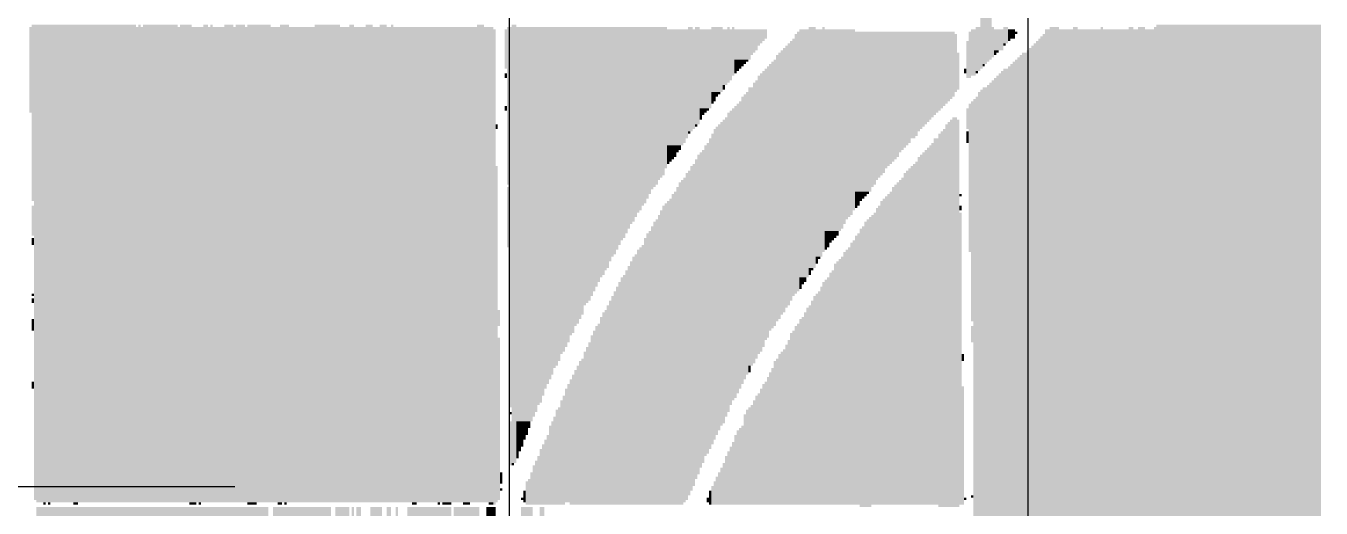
# Model space of a CAD drawing. Extents: x 0 to 19.7, y 0 to 11.
# Drawn here: x 15.644 to 19.7, y 6.684 to 8.194 of the extents above; entities that cross this region are included whole.
import ezdxf

# ---------------------------------------------------------------- set-up
doc = ezdxf.new("R2010")
doc.units = 0
doc.layers.get('0').update_dxf_attribs({"linetype": 'CONTINUOUS'})
doc.layers.add('1', color=1, linetype='CONTINUOUS')

# ---------------------------------------------------------------- blocks, each defined once
blk = doc.blocks.new('*U0')
at = {"color": 7}
for points in [[(2566, 1146), (2567, 1146), (2566, 1110), (2567, 1110)], [(2567, 1144), (2569, 1144), (2567, 1112), (2569, 1112)], [(2569, 1143), (2570, 1143), (2569, 1113), (2570, 1113)], [(2570, 1141), (2571, 1141), (2570, 1114), (2571, 1114)], [(2157, 1129), (2202, 1129), (2157, 1053), (2202, 1053)], [(2203, 1129), (2204, 1129), (2203, 923), (2204, 923)], [(2205, 1129), (2220, 1129), (2205, 923), (2220, 923)], [(2221, 1129), (2226, 1129), (2221, 923), (2226, 923)], [(2231, 1129), (2233, 1129), (2231, 923), (2233, 923)], [(2234, 1129), (2235, 1129), (2234, 923), (2235, 923)], [(2240, 1129), (2244, 1129), (2240, 923), (2244, 923)], [(2245, 1129), (2249, 1129), (2245, 923), (2249, 923)], [(2250, 1129), (2260, 1129), (2250, 923), (2260, 923)], [(2264, 1129), (2268, 1129), (2264, 923), (2268, 923)], [(2279, 1129), (2290, 1129), (2279, 923), (2290, 923)], [(2294, 1129), (2296, 1129), (2294, 923), (2296, 923)], [(2301, 1129), (2304, 1129), (2301, 923), (2304, 923)], [(2307, 1129), (2310, 1129), (2307, 923), (2310, 923)], [(2312, 1129), (2313, 1129), (2312, 923), (2313, 923)], [(2349, 1129), (2352, 1129), (2349, 923), (2352, 923)], [(2364, 1129), (2366, 1129), (2364, 940), (2366, 940)], [(2642, 1129), (2713, 1129), (2642, 793), (2713, 793)], [(2156, 1128), (2157, 1128), (2156, 1091), (2157, 1091)], [(2202, 1128), (2203, 1128), (2202, 923), (2203, 923)], [(2204, 1128), (2205, 1128), (2204, 923), (2205, 923)], [(2220, 1128), (2221, 1128), (2220, 923), (2221, 923)], [(2226, 1128), (2231, 1128), (2226, 923), (2231, 923)], [(2233, 1128), (2234, 1128), (2233, 923), (2234, 923)], [(2235, 1128), (2240, 1128), (2235, 923), (2240, 923)], [(2244, 1128), (2245, 1128), (2244, 923), (2245, 923)], [(2249, 1128), (2250, 1128), (2249, 923), (2250, 923)], [(2260, 1128), (2264, 1128), (2260, 923), (2264, 923)], [(2268, 1128), (2279, 1128), (2268, 923), (2279, 923)], [(2290, 1128), (2294, 1128), (2290, 923), (2294, 923)], [(2296, 1128), (2301, 1128), (2296, 923), (2301, 923)], [(2304, 1128), (2307, 1128), (2304, 923), (2307, 923)], [(2310, 1128), (2312, 1128), (2310, 923), (2312, 923)], [(2313, 1128), (2349, 1128), (2313, 923), (2349, 923)], [(2352, 1128), (2356, 1128), (2352, 923), (2356, 923)], [(2356, 1127), (2357, 1127), (2356, 922), (2357, 922)], [(2361, 1127), (2362, 1127), (2361, 1110), (2362, 1110)], [(2362, 1128), (2364, 1128), (2362, 1060), (2364, 1060)], [(2366, 1128), (2431, 1128), (2366, 1067), (2431, 1067)], [(2431, 1127), (2440, 1127), (2431, 1080), (2440, 1080)], [(2440, 1128), (2442, 1128), (2440, 1083), (2442, 1083)], [(2442, 1127), (2443, 1127), (2442, 1084), (2443, 1084)], [(2443, 1128), (2445, 1128), (2443, 1086), (2445, 1086)], [(2445, 1127), (2450, 1127), (2445, 1093), (2450, 1093)], [(2450, 1128), (2455, 1128), (2450, 1100), (2455, 1100)], [(2455, 1127), (2457, 1127), (2455, 1103), (2457, 1103)], [(2457, 1128), (2458, 1128), (2457, 1104), (2458, 1104)], [(2458, 1127), (2459, 1127), (2458, 1105), (2459, 1105)], [(2459, 1128), (2460, 1128), (2459, 1107), (2460, 1107)], [(2460, 1127), (2474, 1127), (2460, 1123), (2474, 1123)], [(2460, 1123), (2473, 1123), (2460, 1122), (2473, 1122)], [(2485, 1123), (2486, 1123), (2485, 1012), (2486, 1012)], [(2486, 1125), (2487, 1125), (2486, 1013), (2487, 1013)], [(2487, 1126), (2488, 1126), (2487, 1014), (2488, 1014)], [(2488, 1127), (2492, 1127), (2488, 1020), (2492, 1020)], [(2492, 1128), (2495, 1128), (2492, 1024), (2495, 1024)], [(2495, 1127), (2498, 1127), (2495, 1029), (2498, 1029)], [(2498, 1128), (2499, 1128), (2498, 1031), (2499, 1031)], [(2499, 1127), (2512, 1127), (2499, 1049), (2512, 1049)], [(2512, 1126), (2555, 1126), (2512, 1098), (2555, 1098)], [(2555, 1125), (2556, 1125), (2555, 1100), (2556, 1100)], [(2561, 1126), (2562, 1126), (2561, 1106), (2562, 1106)], [(2562, 1127), (2564, 1127), (2562, 1107), (2564, 1107)], [(2564, 1128), (2566, 1128), (2564, 1109), (2566, 1109)], [(2571, 1128), (2572, 1128), (2571, 1115), (2572, 1115)], [(2572, 1127), (2576, 1127), (2572, 1118), (2576, 1118)], [(2576, 1128), (2578, 1128), (2576, 1121), (2578, 1121)], [(2578, 1127), (2581, 1127), (2578, 1123), (2581, 1123)], [(2578, 1123), (2579, 1123), (2578, 1122), (2579, 1122)], [(2581, 1126), (2582, 1126), (2581, 1125), (2582, 1125)], [(2591, 1123), (2592, 1123), (2591, 318), (2592, 318)], [(2592, 1124), (2593, 1124), (2592, 317), (2593, 317)], [(2593, 1125), (2594, 1125), (2593, 316), (2594, 316)], [(2594, 1127), (2596, 1127), (2594, 589), (2596, 589)], [(2596, 1128), (2600, 1128), (2596, 589), (2600, 589)], [(2600, 1127), (2606, 1127), (2600, 310), (2606, 310)], [(2606, 1128), (2608, 1128), (2606, 310), (2608, 310)], [(2608, 1127), (2618, 1127), (2608, 310), (2618, 310)], [(2618, 1128), (2619, 1128), (2618, 310), (2619, 310)], [(2619, 1127), (2630, 1127), (2619, 310), (2630, 310)], [(2630, 1128), (2632, 1128), (2630, 310), (2632, 310)], [(2632, 1127), (2634, 1127), (2632, 310), (2634, 310)], [(2634, 1128), (2637, 1128), (2634, 310), (2637, 310)], [(2637, 1127), (2641, 1127), (2637, 310), (2641, 310)], [(2641, 1128), (2642, 1128), (2641, 310), (2642, 310)], [(2460, 1122), (2472, 1122), (2460, 1121), (2472, 1121)], [(2460, 1121), (2471, 1121), (2460, 1120), (2471, 1120)], [(2460, 1120), (2470, 1120), (2460, 1118), (2470, 1118)], [(2460, 1118), (2469, 1118), (2460, 1117), (2469, 1117)], [(2460, 1117), (2468, 1117), (2460, 1116), (2468, 1116)], [(2479, 1117), (2480, 1117), (2479, 1002), (2480, 1002)], [(2480, 1118), (2481, 1118), (2480, 1004), (2481, 1004)], [(2481, 1119), (2482, 1119), (2481, 1005), (2482, 1005)], [(2482, 1120), (2483, 1120), (2482, 1007), (2483, 1007)], [(2483, 1121), (2484, 1121), (2483, 1008), (2484, 1008)], [(2484, 1122), (2485, 1122), (2484, 1010), (2485, 1010)], [(2556, 1117), (2557, 1117), (2556, 1101), (2557, 1101)], [(2560, 1122), (2561, 1122), (2560, 1106), (2561, 1106)], [(2572, 1118), (2574, 1118), (2572, 1117), (2574, 1117)], [(2572, 1117), (2573, 1117), (2572, 1116), (2573, 1116)], [(2576, 1121), (2577, 1121), (2576, 1120), (2577, 1120)], [(2584, 1117), (2586, 1117), (2584, 324), (2586, 324)], [(2586, 1118), (2587, 1118), (2586, 322), (2587, 322)], [(2587, 1119), (2588, 1119), (2587, 321), (2588, 321)], [(2588, 1120), (2589, 1120), (2588, 319), (2589, 319)], [(2589, 1121), (2590, 1121), (2589, 319), (2590, 319)], [(2590, 1122), (2591, 1122), (2590, 318), (2591, 318)], [(2460, 1116), (2467, 1116), (2460, 1114), (2467, 1114)], [(2460, 1114), (2466, 1114), (2460, 1113), (2466, 1113)], [(2460, 1113), (2465, 1113), (2460, 1112), (2465, 1112)], [(2460, 1112), (2464, 1112), (2460, 1111), (2464, 1111)], [(2475, 1112), (2476, 1112), (2475, 997), (2476, 997)], [(2476, 1113), (2477, 1113), (2476, 998), (2477, 998)], [(2477, 1114), (2478, 1114), (2477, 999), (2478, 999)], [(2478, 1116), (2479, 1116), (2478, 1001), (2479, 1001)], [(2567, 1112), (2568, 1112), (2567, 1111), (2568, 1111)], [(2579, 1112), (2580, 1112), (2579, 328), (2580, 328)], [(2580, 1113), (2581, 1113), (2580, 327), (2581, 327)], [(2581, 1114), (2582, 1114), (2581, 326), (2582, 326)], [(2582, 1115), (2583, 1115), (2582, 325), (2583, 325)], [(2583, 1116), (2584, 1116), (2583, 324), (2584, 324)], [(2361, 1108), (2362, 1108), (2361, 1106), (2362, 1106)], [(2460, 1111), (2463, 1111), (2460, 1110), (2463, 1110)], [(2460, 1110), (2462, 1110), (2460, 1109), (2462, 1109)], [(2460, 1109), (2461, 1109), (2460, 1108), (2461, 1108)], [(2470, 1107), (2471, 1107), (2470, 987), (2471, 987)], [(2471, 1108), (2472, 1108), (2471, 988), (2472, 988)], [(2472, 1109), (2473, 1109), (2472, 990), (2473, 990)], [(2473, 1110), (2474, 1110), (2473, 993), (2474, 993)], [(2474, 1111), (2475, 1111), (2474, 994), (2475, 994)], [(2559, 1110), (2560, 1110), (2559, 1108), (2560, 1108)], [(2564, 1109), (2565, 1109), (2564, 1108), (2565, 1108)], [(2572, 1106), (2573, 1106), (2572, 334), (2573, 334)], [(2573, 1107), (2574, 1107), (2573, 333), (2574, 333)], [(2574, 1108), (2575, 1108), (2574, 332), (2575, 332)], [(2575, 1109), (2576, 1109), (2575, 331), (2576, 331)], [(2576, 1110), (2578, 1110), (2576, 330), (2578, 330)], [(2578, 1111), (2579, 1111), (2578, 329), (2579, 329)], [(2455, 1103), (2456, 1103), (2455, 1101), (2456, 1101)], [(2466, 1102), (2468, 1102), (2466, 982), (2468, 982)], [(2468, 1104), (2469, 1104), (2468, 983), (2469, 983)], [(2469, 1105), (2470, 1105), (2469, 985), (2470, 985)], [(2566, 1101), (2567, 1101), (2566, 339), (2567, 339)], [(2567, 1102), (2569, 1102), (2567, 339), (2569, 339)], [(2569, 1103), (2570, 1103), (2569, 337), (2570, 337)], [(2570, 1104), (2571, 1104), (2570, 336), (2571, 336)], [(2571, 1105), (2572, 1105), (2571, 335), (2572, 335)], [(2450, 1100), (2454, 1100), (2450, 1099), (2454, 1099)], [(2450, 1099), (2453, 1099), (2450, 1098), (2453, 1098)], [(2450, 1098), (2452, 1098), (2450, 1096), (2452, 1096)], [(2450, 1096), (2451, 1096), (2450, 1095), (2451, 1095)], [(2461, 1095), (2462, 1095), (2461, 970), (2462, 970)], [(2462, 1096), (2463, 1096), (2462, 972), (2463, 972)], [(2463, 1098), (2464, 1098), (2463, 974), (2464, 974)], [(2464, 1099), (2465, 1099), (2464, 976), (2465, 976)], [(2465, 1100), (2466, 1100), (2465, 978), (2466, 978)], [(2512, 1098), (2554, 1098), (2512, 1097), (2554, 1097)], [(2512, 1097), (2553, 1097), (2512, 1096), (2553, 1096)], [(2512, 1096), (2552, 1096), (2512, 1095), (2552, 1095)], [(2512, 1095), (2551, 1095), (2512, 1094), (2551, 1094)], [(2561, 1095), (2562, 1095), (2561, 1031), (2562, 1031)], [(2562, 1096), (2563, 1096), (2562, 1001), (2563, 1001)], [(2563, 1097), (2564, 1097), (2563, 740), (2564, 740)], [(2564, 1098), (2565, 1098), (2564, 342), (2565, 342)], [(2565, 1100), (2566, 1100), (2565, 340), (2566, 340)], [(2361, 1094), (2362, 1094), (2361, 1092), (2362, 1092)], [(2445, 1093), (2449, 1093), (2445, 1092), (2449, 1092)], [(2445, 1092), (2448, 1092), (2445, 1091), (2448, 1091)], [(2445, 1091), (2447, 1091), (2445, 1090), (2447, 1090)], [(2445, 1090), (2446, 1090), (2445, 1088), (2446, 1088)], [(2457, 1091), (2458, 1091), (2457, 962), (2458, 962)], [(2458, 1092), (2459, 1092), (2458, 965), (2459, 965)], [(2459, 1093), (2460, 1093), (2459, 967), (2460, 967)], [(2460, 1094), (2461, 1094), (2460, 968), (2461, 968)], [(2512, 1094), (2550, 1094), (2512, 1093), (2550, 1093)], [(2512, 1093), (2549, 1093), (2512, 1092), (2549, 1092)], [(2512, 1092), (2548, 1092), (2512, 1091), (2548, 1091)], [(2512, 1091), (2547, 1091), (2512, 1090), (2547, 1090)], [(2512, 1090), (2546, 1090), (2512, 1089), (2546, 1089)], [(2560, 1093), (2561, 1093), (2560, 1084), (2561, 1084)], [(2357, 1086), (2358, 1086), (2357, 1084), (2358, 1084)], [(2443, 1086), (2444, 1086), (2443, 1085), (2444, 1085)], [(2451, 1084), (2452, 1084), (2451, 950), (2452, 950)], [(2452, 1085), (2453, 1085), (2452, 952), (2453, 952)], [(2453, 1086), (2454, 1086), (2453, 954), (2454, 954)], [(2454, 1087), (2455, 1087), (2454, 956), (2455, 956)], [(2455, 1088), (2456, 1088), (2455, 957), (2456, 957)], [(2456, 1089), (2457, 1089), (2456, 960), (2457, 960)], [(2512, 1089), (2545, 1089), (2512, 1088), (2545, 1088)], [(2512, 1088), (2544, 1088), (2512, 1087), (2544, 1087)], [(2512, 1087), (2543, 1087), (2512, 1086), (2543, 1086)], [(2512, 1086), (2542, 1086), (2512, 1085), (2542, 1085)], [(2512, 1085), (2541, 1085), (2512, 1084), (2541, 1084)], [(2512, 1084), (2540, 1084), (2512, 1083), (2540, 1083)], [(2550, 1084), (2551, 1084), (2550, 921), (2551, 921)], [(2551, 1086), (2552, 1086), (2551, 921), (2552, 921)], [(2552, 1087), (2553, 1087), (2552, 921), (2553, 921)], [(2553, 1088), (2554, 1088), (2553, 921), (2554, 921)], [(2554, 1089), (2556, 1089), (2554, 921), (2556, 921)], [(2556, 1088), (2557, 1088), (2556, 921), (2557, 921)], [(2431, 1080), (2439, 1080), (2431, 1078), (2439, 1078)], [(2431, 1078), (2438, 1078), (2431, 1077), (2438, 1077)], [(2440, 1083), (2441, 1083), (2440, 1082), (2441, 1082)], [(2448, 1078), (2449, 1078), (2448, 944), (2449, 944)], [(2449, 1080), (2450, 1080), (2449, 946), (2450, 946)], [(2450, 1082), (2451, 1082), (2450, 948), (2451, 948)], [(2512, 1083), (2539, 1083), (2512, 1081), (2539, 1081)], [(2512, 1081), (2538, 1081), (2512, 1080), (2538, 1080)], [(2512, 1080), (2536, 1080), (2512, 1078), (2536, 1078)], [(2512, 1078), (2535, 1078), (2512, 1077), (2535, 1077)], [(2545, 1078), (2546, 1078), (2545, 922), (2546, 922)], [(2546, 1080), (2548, 1080), (2546, 922), (2548, 922)], [(2548, 1082), (2549, 1082), (2548, 921), (2549, 921)], [(2549, 1083), (2550, 1083), (2549, 921), (2550, 921)], [(2560, 1083), (2561, 1083), (2560, 1078), (2561, 1078)], [(2431, 1077), (2437, 1077), (2431, 1075), (2437, 1075)], [(2431, 1075), (2436, 1075), (2431, 1074), (2436, 1074)], [(2431, 1074), (2435, 1074), (2431, 1072), (2435, 1072)], [(2444, 1073), (2445, 1073), (2444, 935), (2445, 935)], [(2445, 1074), (2446, 1074), (2445, 938), (2446, 938)], [(2446, 1075), (2447, 1075), (2446, 940), (2447, 940)], [(2447, 1077), (2448, 1077), (2447, 943), (2448, 943)], [(2512, 1077), (2534, 1077), (2512, 1076), (2534, 1076)], [(2512, 1076), (2533, 1076), (2512, 1075), (2533, 1075)], [(2512, 1075), (2532, 1075), (2512, 1074), (2532, 1074)], [(2512, 1074), (2531, 1074), (2512, 1072), (2531, 1072)], [(2540, 1073), (2541, 1073), (2540, 922), (2541, 922)], [(2541, 1074), (2542, 1074), (2541, 922), (2542, 922)], [(2542, 1075), (2543, 1075), (2542, 922), (2543, 922)], [(2543, 1076), (2544, 1076), (2543, 922), (2544, 922)], [(2544, 1077), (2545, 1077), (2544, 922), (2545, 922)], [(2357, 1068), (2358, 1068), (2357, 923), (2358, 923)], [(2366, 1067), (2430, 1067), (2366, 1064), (2430, 1064)], [(2431, 1072), (2434, 1072), (2431, 1071), (2434, 1071)], [(2431, 1071), (2433, 1071), (2431, 1070), (2433, 1070)], [(2431, 1070), (2432, 1070), (2431, 1069), (2432, 1069)], [(2441, 1068), (2442, 1068), (2441, 928), (2442, 928)], [(2442, 1069), (2443, 1069), (2442, 930), (2443, 930)], [(2443, 1071), (2444, 1071), (2443, 933), (2444, 933)], [(2512, 1072), (2530, 1072), (2512, 1071), (2530, 1071)], [(2512, 1071), (2529, 1071), (2512, 1070), (2529, 1070)], [(2512, 1070), (2528, 1070), (2512, 1069), (2528, 1069)], [(2512, 1069), (2527, 1069), (2512, 1068), (2527, 1068)], [(2512, 1068), (2526, 1068), (2512, 1067), (2526, 1067)], [(2512, 1067), (2525, 1067), (2512, 1065), (2525, 1065)], [(2535, 1067), (2536, 1067), (2535, 922), (2536, 922)], [(2536, 1068), (2537, 1068), (2536, 922), (2537, 922)], [(2537, 1069), (2538, 1069), (2537, 922), (2538, 922)], [(2538, 1070), (2539, 1070), (2538, 922), (2539, 922)], [(2539, 1072), (2540, 1072), (2539, 922), (2540, 922)], [(2366, 1064), (2429, 1064), (2366, 1063), (2429, 1063)], [(2366, 1063), (2428, 1063), (2366, 1062), (2428, 1062)], [(2366, 1062), (2427, 1062), (2366, 1060), (2427, 1060)], [(2437, 1062), (2438, 1062), (2437, 922), (2438, 922)], [(2438, 1063), (2439, 1063), (2438, 923), (2439, 923)], [(2439, 1065), (2440, 1065), (2439, 924), (2440, 924)], [(2440, 1066), (2441, 1066), (2440, 926), (2441, 926)], [(2512, 1065), (2524, 1065), (2512, 1064), (2524, 1064)], [(2512, 1064), (2523, 1064), (2512, 1063), (2523, 1063)], [(2512, 1063), (2522, 1063), (2512, 1062), (2522, 1062)], [(2512, 1062), (2521, 1062), (2512, 1060), (2521, 1060)], [(2531, 1062), (2532, 1062), (2531, 922), (2532, 922)], [(2532, 1063), (2533, 1063), (2532, 922), (2533, 922)], [(2533, 1065), (2534, 1065), (2533, 922), (2534, 922)], [(2534, 1066), (2535, 1066), (2534, 922), (2535, 922)], [(2362, 1059), (2363, 1059), (2362, 1033), (2363, 1033)], [(2363, 1060), (2364, 1060), (2363, 964), (2364, 964)], [(2366, 1060), (2426, 1060), (2366, 1059), (2426, 1059)], [(2366, 1059), (2425, 1059), (2366, 1058), (2425, 1058)], [(2366, 1058), (2424, 1058), (2366, 1056), (2424, 1056)], [(2366, 1056), (2423, 1056), (2366, 1054), (2423, 1054)], [(2433, 1056), (2434, 1056), (2433, 922), (2434, 922)], [(2434, 1057), (2435, 1057), (2434, 922), (2435, 922)], [(2435, 1059), (2436, 1059), (2435, 922), (2436, 922)], [(2436, 1061), (2437, 1061), (2436, 922), (2437, 922)], [(2512, 1060), (2520, 1060), (2512, 1059), (2520, 1059)], [(2512, 1059), (2519, 1059), (2512, 1057), (2519, 1057)], [(2512, 1057), (2518, 1057), (2512, 1056), (2518, 1056)], [(2512, 1056), (2517, 1056), (2512, 1055), (2517, 1055)], [(2526, 1056), (2527, 1056), (2526, 922), (2527, 922)], [(2527, 1057), (2528, 1057), (2527, 922), (2528, 922)], [(2528, 1059), (2529, 1059), (2528, 922), (2529, 922)], [(2529, 1060), (2530, 1060), (2529, 922), (2530, 922)], [(2530, 1061), (2531, 1061), (2530, 922), (2531, 922)], [(2557, 1056), (2558, 1056), (2557, 1055), (2558, 1055)], [(2157, 1051), (2158, 1051), (2157, 1038), (2158, 1038)], [(2158, 1053), (2202, 1053), (2158, 924), (2202, 924)], [(2366, 1054), (2422, 1054), (2366, 1052), (2422, 1052)], [(2366, 1052), (2421, 1052), (2366, 1051), (2421, 1051)], [(2366, 1051), (2420, 1051), (2366, 1049), (2420, 1049)], [(2429, 1051), (2430, 1051), (2429, 922), (2430, 922)], [(2430, 1052), (2431, 1052), (2430, 922), (2431, 922)], [(2431, 1053), (2432, 1053), (2431, 922), (2432, 922)], [(2432, 1054), (2433, 1054), (2432, 922), (2433, 922)], [(2512, 1055), (2516, 1055), (2512, 1054), (2516, 1054)], [(2512, 1054), (2515, 1054), (2512, 1053), (2515, 1053)], [(2512, 1053), (2514, 1053), (2512, 1051), (2514, 1051)], [(2512, 1051), (2513, 1051), (2512, 1050), (2513, 1050)], [(2521, 1050), (2522, 1050), (2521, 922), (2522, 922)], [(2522, 1051), (2523, 1051), (2522, 922), (2523, 922)], [(2523, 1053), (2524, 1053), (2523, 922), (2524, 922)], [(2524, 1054), (2525, 1054), (2524, 922), (2525, 922)], [(2525, 1055), (2526, 1055), (2525, 922), (2526, 922)], [(2557, 1051), (2558, 1051), (2557, 1049), (2558, 1049)], [(2366, 1049), (2419, 1049), (2366, 1048), (2419, 1048)], [(2366, 1048), (2418, 1048), (2366, 1046), (2418, 1046)], [(2366, 1046), (2417, 1046), (2366, 1044), (2417, 1044)], [(2426, 1045), (2427, 1045), (2426, 922), (2427, 922)], [(2427, 1047), (2428, 1047), (2427, 922), (2428, 922)], [(2428, 1049), (2429, 1049), (2428, 922), (2429, 922)], [(2499, 1049), (2511, 1049), (2499, 1047), (2511, 1047)], [(2499, 1047), (2510, 1047), (2499, 1046), (2510, 1046)], [(2499, 1046), (2509, 1046), (2499, 1045), (2509, 1045)], [(2499, 1045), (2508, 1045), (2499, 1043), (2508, 1043)], [(2517, 1045), (2518, 1045), (2517, 921), (2518, 921)], [(2518, 1046), (2519, 1046), (2518, 921), (2519, 921)], [(2519, 1047), (2520, 1047), (2519, 922), (2520, 922)], [(2520, 1048), (2521, 1048), (2520, 922), (2521, 922)], [(2557, 1048), (2558, 1048), (2557, 922), (2558, 922)], [(2366, 1044), (2416, 1044), (2366, 1043), (2416, 1043)], [(2366, 1043), (2415, 1043), (2366, 1041), (2415, 1041)], [(2366, 1041), (2414, 1041), (2366, 1039), (2414, 1039)], [(2366, 1039), (2413, 1039), (2366, 1037), (2413, 1037)], [(2422, 1039), (2423, 1039), (2422, 922), (2423, 922)], [(2423, 1040), (2424, 1040), (2423, 922), (2424, 922)], [(2424, 1042), (2425, 1042), (2424, 922), (2425, 922)], [(2425, 1044), (2426, 1044), (2425, 922), (2426, 922)], [(2499, 1043), (2507, 1043), (2499, 1041), (2507, 1041)], [(2499, 1041), (2506, 1041), (2499, 1040), (2506, 1040)], [(2499, 1040), (2505, 1040), (2499, 1038), (2505, 1038)], [(2513, 1039), (2514, 1039), (2513, 922), (2514, 922)], [(2514, 1041), (2515, 1041), (2514, 921), (2515, 921)], [(2515, 1042), (2516, 1042), (2515, 921), (2516, 921)], [(2516, 1044), (2517, 1044), (2516, 921), (2517, 921)], [(2157, 1037), (2158, 1037), (2157, 1034), (2158, 1034)], [(2366, 1037), (2412, 1037), (2366, 1036), (2412, 1036)], [(2366, 1036), (2411, 1036), (2366, 1034), (2411, 1034)], [(2366, 1034), (2410, 1034), (2366, 1032), (2410, 1032)], [(2420, 1034), (2421, 1034), (2420, 922), (2421, 922)], [(2421, 1037), (2422, 1037), (2421, 922), (2422, 922)], [(2499, 1038), (2504, 1038), (2499, 1037), (2504, 1037)], [(2499, 1037), (2503, 1037), (2499, 1036), (2503, 1036)], [(2499, 1036), (2502, 1036), (2499, 1035), (2502, 1035)], [(2499, 1035), (2501, 1035), (2499, 1033), (2501, 1033)], [(2510, 1035), (2511, 1035), (2510, 922), (2511, 922)], [(2511, 1036), (2512, 1036), (2511, 922), (2512, 922)], [(2512, 1038), (2513, 1038), (2512, 922), (2513, 922)], [(2366, 1032), (2409, 1032), (2366, 1030), (2409, 1030)], [(2366, 1030), (2408, 1030), (2366, 1029), (2408, 1029)], [(2366, 1029), (2407, 1029), (2366, 1027), (2407, 1027)], [(2416, 1029), (2417, 1029), (2416, 922), (2417, 922)], [(2417, 1030), (2418, 1030), (2417, 922), (2418, 922)], [(2418, 1032), (2419, 1032), (2418, 922), (2419, 922)], [(2419, 1033), (2420, 1033), (2419, 922), (2420, 922)], [(2495, 1029), (2497, 1029), (2495, 1028), (2497, 1028)], [(2495, 1028), (2496, 1028), (2495, 1026), (2496, 1026)], [(2499, 1033), (2500, 1033), (2499, 1032), (2500, 1032)], [(2505, 1028), (2506, 1028), (2505, 922), (2506, 922)], [(2506, 1029), (2507, 1029), (2506, 922), (2507, 922)], [(2507, 1031), (2508, 1031), (2507, 922), (2508, 922)], [(2508, 1032), (2509, 1032), (2508, 922), (2509, 922)], [(2509, 1033), (2510, 1033), (2509, 922), (2510, 922)], [(2366, 1027), (2406, 1027), (2366, 1024), (2406, 1024)], [(2366, 1024), (2405, 1024), (2366, 1023), (2405, 1023)], [(2366, 1023), (2404, 1023), (2366, 1021), (2404, 1021)], [(2413, 1023), (2414, 1023), (2413, 922), (2414, 922)], [(2414, 1025), (2415, 1025), (2414, 922), (2415, 922)], [(2415, 1027), (2416, 1027), (2415, 922), (2416, 922)], [(2492, 1024), (2494, 1024), (2492, 1023), (2494, 1023)], [(2492, 1023), (2493, 1023), (2492, 1021), (2493, 1021)], [(2502, 1023), (2503, 1023), (2502, 922), (2503, 922)], [(2503, 1026), (2504, 1026), (2503, 922), (2504, 922)], [(2504, 1027), (2505, 1027), (2504, 922), (2505, 922)], [(2366, 1021), (2403, 1021), (2366, 1020), (2403, 1020)], [(2366, 1020), (2402, 1020), (2366, 1018), (2402, 1018)], [(2366, 1018), (2401, 1018), (2366, 1016), (2401, 1016)], [(2410, 1018), (2411, 1018), (2410, 922), (2411, 922)], [(2411, 1020), (2412, 1020), (2411, 922), (2412, 922)], [(2412, 1021), (2413, 1021), (2412, 922), (2413, 922)], [(2488, 1020), (2491, 1020), (2488, 1018), (2491, 1018)], [(2488, 1018), (2490, 1018), (2488, 1017), (2490, 1017)], [(2488, 1017), (2489, 1017), (2488, 1015), (2489, 1015)], [(2498, 1018), (2499, 1018), (2498, 922), (2499, 922)], [(2499, 1019), (2500, 1019), (2499, 922), (2500, 922)], [(2500, 1020), (2501, 1020), (2500, 922), (2501, 922)], [(2501, 1022), (2502, 1022), (2501, 922), (2502, 922)], [(2157, 1013), (2158, 1013), (2157, 1012), (2158, 1012)], [(2157, 1011), (2158, 1011), (2157, 1009), (2158, 1009)], [(2366, 1016), (2400, 1016), (2366, 1014), (2400, 1014)], [(2366, 1014), (2399, 1014), (2366, 1012), (2399, 1012)], [(2366, 1012), (2398, 1012), (2366, 1010), (2398, 1010)], [(2407, 1012), (2408, 1012), (2407, 922), (2408, 922)], [(2408, 1014), (2409, 1014), (2408, 922), (2409, 922)], [(2409, 1016), (2410, 1016), (2409, 922), (2410, 922)], [(2494, 1012), (2495, 1012), (2494, 922), (2495, 922)], [(2495, 1013), (2496, 1013), (2495, 922), (2496, 922)], [(2496, 1014), (2497, 1014), (2496, 922), (2497, 922)], [(2497, 1016), (2498, 1016), (2497, 922), (2498, 922)], [(2358, 1006), (2359, 1006), (2358, 999), (2359, 999)], [(2366, 1010), (2397, 1010), (2366, 1009), (2397, 1009)], [(2366, 1009), (2396, 1009), (2366, 1008), (2396, 1008)], [(2366, 1008), (2395, 1008), (2366, 1004), (2395, 1004)], [(2404, 1006), (2405, 1006), (2404, 922), (2405, 922)], [(2405, 1008), (2406, 1008), (2405, 922), (2406, 922)], [(2406, 1010), (2407, 1010), (2406, 922), (2407, 922)], [(2491, 1007), (2492, 1007), (2491, 922), (2492, 922)], [(2492, 1008), (2493, 1008), (2492, 922), (2493, 922)], [(2493, 1010), (2494, 1010), (2493, 922), (2494, 922)], [(2157, 1002), (2158, 1002), (2157, 997), (2158, 997)], [(2366, 1004), (2394, 1004), (2366, 1002), (2394, 1002)], [(2366, 1002), (2393, 1002), (2366, 1000), (2393, 1000)], [(2366, 1000), (2392, 1000), (2366, 999), (2392, 999)], [(2401, 1000), (2402, 1000), (2401, 922), (2402, 922)], [(2402, 1003), (2403, 1003), (2402, 922), (2403, 922)], [(2403, 1005), (2404, 1005), (2403, 922), (2404, 922)], [(2487, 1000), (2488, 1000), (2487, 922), (2488, 922)], [(2488, 1002), (2489, 1002), (2488, 922), (2489, 922)], [(2489, 1003), (2490, 1003), (2489, 922), (2490, 922)], [(2490, 1005), (2491, 1005), (2490, 922), (2491, 922)], [(2366, 999), (2391, 999), (2366, 996), (2391, 996)], [(2366, 996), (2390, 996), (2366, 995), (2390, 995)], [(2366, 995), (2389, 995), (2366, 992), (2389, 992)], [(2398, 995), (2399, 995), (2398, 922), (2399, 922)], [(2399, 997), (2400, 997), (2399, 922), (2400, 922)], [(2400, 999), (2401, 999), (2400, 922), (2401, 922)], [(2484, 996), (2485, 996), (2484, 922), (2485, 922)], [(2485, 997), (2486, 997), (2485, 922), (2486, 922)], [(2486, 999), (2487, 999), (2486, 922), (2487, 922)], [(2562, 999), (2563, 999), (2562, 992), (2563, 992)], [(2358, 994), (2359, 994), (2358, 924), (2359, 924)], [(2366, 992), (2388, 992), (2366, 990), (2388, 990)], [(2366, 990), (2387, 990), (2366, 988), (2387, 988)], [(2396, 990), (2397, 990), (2396, 922), (2397, 922)], [(2397, 992), (2398, 992), (2397, 922), (2398, 922)], [(2481, 989), (2482, 989), (2481, 922), (2482, 922)], [(2482, 991), (2483, 991), (2482, 922), (2483, 922)], [(2483, 993), (2484, 993), (2483, 922), (2484, 922)], [(2366, 988), (2386, 988), (2366, 987), (2386, 987)], [(2366, 987), (2385, 987), (2366, 984), (2385, 984)], [(2366, 984), (2384, 984), (2366, 982), (2384, 982)], [(2393, 984), (2394, 984), (2393, 922), (2394, 922)], [(2394, 985), (2395, 985), (2394, 922), (2395, 922)], [(2395, 988), (2396, 988), (2395, 922), (2396, 922)], [(2477, 984), (2478, 984), (2477, 922), (2478, 922)], [(2478, 985), (2479, 985), (2478, 922), (2479, 922)], [(2479, 987), (2480, 987), (2479, 922), (2480, 922)], [(2480, 988), (2481, 988), (2480, 922), (2481, 922)], [(2558, 987), (2559, 987), (2558, 984), (2559, 984)], [(2366, 982), (2383, 982), (2366, 981), (2383, 981)], [(2366, 981), (2382, 981), (2366, 978), (2382, 978)], [(2366, 978), (2381, 978), (2366, 976), (2381, 976)], [(2390, 978), (2391, 978), (2390, 922), (2391, 922)], [(2391, 980), (2392, 980), (2391, 922), (2392, 922)], [(2392, 982), (2393, 982), (2392, 922), (2393, 922)], [(2466, 982), (2467, 982), (2466, 979), (2467, 979)], [(2475, 979), (2476, 979), (2475, 922), (2476, 922)], [(2476, 981), (2477, 981), (2476, 922), (2477, 922)], [(2157, 975), (2158, 975), (2157, 972), (2158, 972)], [(2366, 976), (2380, 976), (2366, 974), (2380, 974)], [(2366, 974), (2379, 974), (2366, 972), (2379, 972)], [(2366, 972), (2378, 972), (2366, 969), (2378, 969)], [(2387, 972), (2388, 972), (2387, 923), (2388, 923)], [(2388, 974), (2389, 974), (2388, 923), (2389, 923)], [(2389, 976), (2390, 976), (2389, 922), (2390, 922)], [(2471, 972), (2472, 972), (2471, 922), (2472, 922)], [(2472, 974), (2473, 974), (2472, 922), (2473, 922)], [(2473, 975), (2474, 975), (2473, 922), (2474, 922)], [(2474, 977), (2475, 977), (2474, 922), (2475, 922)], [(2558, 973), (2559, 973), (2558, 922), (2559, 922)], [(2366, 969), (2377, 969), (2366, 966), (2377, 966)], [(2385, 967), (2386, 967), (2385, 922), (2386, 922)], [(2386, 969), (2387, 969), (2386, 922), (2387, 922)], [(2468, 967), (2469, 967), (2468, 922), (2469, 922)], [(2469, 969), (2470, 969), (2469, 922), (2470, 922)], [(2470, 970), (2471, 970), (2470, 922), (2471, 922)], [(2363, 962), (2364, 962), (2363, 961), (2364, 961)], [(2366, 966), (2376, 966), (2366, 965), (2376, 965)], [(2366, 965), (2375, 965), (2366, 962), (2375, 962)], [(2366, 962), (2374, 962), (2366, 960), (2374, 960)], [(2383, 963), (2384, 963), (2383, 922), (2384, 922)], [(2384, 964), (2385, 964), (2384, 922), (2385, 922)], [(2464, 961), (2465, 961), (2464, 922), (2465, 922)], [(2465, 963), (2466, 963), (2465, 922), (2466, 922)], [(2466, 964), (2467, 964), (2466, 922), (2467, 922)], [(2467, 965), (2468, 965), (2467, 922), (2468, 922)], [(2363, 958), (2364, 958), (2363, 939), (2364, 939)], [(2366, 960), (2373, 960), (2366, 958), (2373, 958)], [(2366, 958), (2372, 958), (2366, 955), (2372, 955)], [(2380, 956), (2381, 956), (2380, 922), (2381, 922)], [(2381, 958), (2382, 958), (2381, 922), (2382, 922)], [(2382, 960), (2383, 960), (2382, 922), (2383, 922)], [(2463, 956), (2464, 956), (2463, 922), (2464, 922)], [(2366, 955), (2371, 955), (2366, 952), (2371, 952)], [(2366, 952), (2370, 952), (2366, 950), (2370, 950)], [(2366, 950), (2369, 950), (2366, 947), (2369, 947)], [(2378, 950), (2379, 950), (2378, 922), (2379, 922)], [(2379, 952), (2380, 952), (2379, 922), (2380, 922)], [(2460, 952), (2461, 952), (2460, 922), (2461, 922)], [(2461, 954), (2462, 954), (2461, 922), (2462, 922)], [(2462, 955), (2463, 955), (2462, 922), (2463, 922)], [(2366, 947), (2368, 947), (2366, 945), (2368, 945)], [(2366, 945), (2367, 945), (2366, 942), (2367, 942)], [(2376, 946), (2377, 946), (2376, 922), (2377, 922)], [(2377, 948), (2378, 948), (2377, 922), (2378, 922)], [(2457, 945), (2458, 945), (2457, 922), (2458, 922)], [(2458, 947), (2459, 947), (2458, 922), (2459, 922)], [(2459, 949), (2460, 949), (2459, 922), (2460, 922)], [(2364, 940), (2365, 940), (2364, 939), (2365, 939)], [(2373, 939), (2374, 939), (2373, 922), (2374, 922)], [(2374, 941), (2375, 941), (2374, 922), (2375, 922)], [(2375, 943), (2376, 943), (2375, 922), (2376, 922)], [(2455, 940), (2456, 940), (2455, 922), (2456, 922)], [(2456, 943), (2457, 943), (2456, 922), (2457, 922)], [(2359, 936), (2360, 936), (2359, 931), (2360, 931)], [(2371, 933), (2372, 933), (2371, 922), (2372, 922)], [(2372, 936), (2373, 936), (2372, 922), (2373, 922)], [(2452, 934), (2453, 934), (2452, 922), (2453, 922)], [(2453, 936), (2454, 936), (2453, 922), (2454, 922)], [(2454, 938), (2455, 938), (2454, 922), (2455, 922)], [(2359, 929), (2360, 929), (2359, 928), (2360, 928)], [(2369, 928), (2370, 928), (2369, 923), (2370, 923)], [(2370, 932), (2371, 932), (2370, 922), (2371, 922)], [(2449, 928), (2450, 928), (2449, 922), (2450, 922)], [(2450, 930), (2451, 930), (2450, 922), (2451, 922)], [(2451, 932), (2452, 932), (2451, 922), (2452, 922)], [(2159, 924), (2202, 924), (2159, 923), (2202, 923)], [(2162, 923), (2163, 923), (2162, 922), (2163, 922)], [(2164, 923), (2165, 923), (2164, 922), (2165, 922)], [(2175, 923), (2177, 923), (2175, 922), (2177, 922)], [(2225, 923), (2228, 923), (2225, 922), (2228, 922)], [(2229, 923), (2230, 923), (2229, 922), (2230, 922)], [(2250, 923), (2254, 923), (2250, 922), (2254, 922)], [(2263, 923), (2265, 923), (2263, 922), (2265, 922)], [(2266, 923), (2267, 923), (2266, 922), (2267, 922)], [(2321, 923), (2323, 923), (2321, 922), (2323, 922)], [(2332, 923), (2333, 923), (2332, 922), (2333, 922)], [(2334, 923), (2338, 923), (2334, 922), (2338, 922)], [(2343, 923), (2346, 923), (2343, 922), (2346, 922)], [(2354, 923), (2356, 923), (2354, 922), (2356, 922)], [(2368, 925), (2369, 925), (2368, 924), (2369, 924)], [(2448, 925), (2449, 925), (2448, 923), (2449, 923)], [(2559, 925), (2560, 925), (2559, 924), (2560, 924)], [(2562, 926), (2563, 926), (2562, 925), (2563, 925)], [(2159, 921), (2259, 921), (2159, 849), (2259, 849)], [(2261, 921), (2286, 921), (2261, 722), (2286, 722)], [(2288, 921), (2294, 921), (2288, 721), (2294, 721)], [(2295, 921), (2296, 921), (2295, 721), (2296, 721)], [(2297, 921), (2299, 921), (2297, 721), (2299, 721)], [(2303, 921), (2308, 921), (2303, 721), (2308, 721)], [(2310, 921), (2312, 921), (2310, 721), (2312, 721)], [(2314, 921), (2315, 921), (2314, 721), (2315, 721)], [(2319, 921), (2338, 921), (2319, 849), (2338, 849)], [(2339, 921), (2350, 921), (2339, 895), (2350, 895)], [(2353, 921), (2357, 921), (2353, 916), (2357, 916)], [(2368, 921), (2373, 921), (2368, 721), (2373, 721)], [(2376, 921), (2378, 921), (2376, 721), (2378, 721)]]:
    blk.add_solid(points, dxfattribs=at)

msp = doc.modelspace()

# ---------------------------------------------------------------- linework, layer by layer
at = {"layer": '1'}
for p, q in [((17.1586, 0.2443), (17.1586, 10.465)), ((18.7815, 10.211), (18.7815, 0.2247)), ((9.0429, 6.7519), (16.2982, 6.7519))]:
    msp.add_line(p, q, dxfattribs=at)

# ---------------------------------------------------------------- block references
at = {"xscale": 0.007261200278071202, "yscale": 0.007261200278071202, "zscale": 0.007261200278071202}
msp.add_blockref('*U0', (0, 0), dxfattribs=at)

doc.saveas('drawing.dxf')
